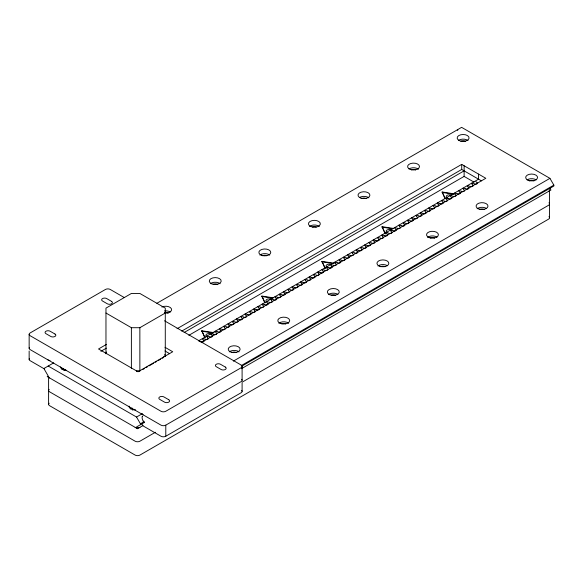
<?xml version="1.0" encoding="UTF-8"?>
<svg xmlns="http://www.w3.org/2000/svg" width="583" height="583" viewBox="0 0 583 583"><rect width="100%" height="100%" fill="white"/><g stroke="black" fill="none" stroke-linecap="round" stroke-linejoin="round"><path stroke-width="0.87" d="M29.15 359.317L29.15 350.988M29.15 348.211L29.15 334.336M48.6 404.31L48.6 376.56M242.098 366.394L242.098 380.269M549.536 217.78L549.536 190.029M53.702 362.852L44.286 368.288L44.286 369.214L48.192 375.977L47.194 376.56L137.53 428.709L143.039 425.532M156.863 303.291L461.612 127.349L549.944 178.347L553.85 185.11L553.85 186.035L242.011 366.073M106.412 344.422L98.527 348.977L138.025 371.779L172.721 351.753L164.974 347.279M105.968 313.027L131.386 327.704L139.862 327.704L165.281 313.027M100.895 351.309L106.412 348.124M177.035 328.732L461.714 164.377L485.807 178.289L201.128 342.644M181.765 331.093L461.714 169.464L481.456 180.861M184.141 332.499L464.119 170.855M188.87 335.312L464.119 176.401L473.994 182.107M142.944 369.403L144.482 368.514M146.02 367.625L147.565 366.736M149.102 365.847L153.723 363.18M155.267 362.291L156.805 361.402M158.343 360.513L160.653 359.179M162.198 358.29L163.736 357.401M198.606 340.815L478.556 179.185L478.556 174.098M48.192 366.029L136.524 417.034L142.041 413.85M233.382 361.11L549.944 178.347M140.43 424.723L140.43 423.797L144.365 421.524M241.224 365.599L553.85 185.11M144.365 422.449L136.524 426.975L137.53 428.709M241.471 368.696L550.942 190.029L549.944 188.294M29.427 347.432A3.396 1.96 0 0 0 30.148 349.603L160.981 425.138A3.396 1.96 0 0 0 165.791 425.138L241.1 381.654A3.396 1.96 0 0 0 241.668 379.314M155.406 432.265L139.927 441.2A3.396 1.96 0 0 1 135.125 441.2L49.591 391.82A3.396 1.96 0 0 1 49.198 389.32M242.083 382.222L548.545 205.289A3.396 1.96 0 0 0 548.938 202.789M142.565 423.593A3.396 1.96 0 0 0 143.134 425.933L160.981 436.237A3.396 1.96 0 0 0 165.791 436.237L241.1 392.76A3.396 1.96 0 0 0 241.668 390.421M136.473 371.182L139.862 371.182L139.862 327.704M444.967 198.49L442.162 191.982L454.565 193.899M442.162 192.441L453.683 194.226M385.246 233.972L382.076 226.67L393.591 228.456M382.076 227.137L392.709 228.784M325.154 268.661L321.984 261.366L334.38 263.283M321.984 261.825L333.505 263.611M264.704 302.57L261.891 296.055L273.412 297.84M261.891 296.521L272.531 298.168M204.976 338.045L201.805 330.75L214.201 332.667M201.805 331.21L213.32 332.995M199.08 341.142L200.705 341.638M444.21 201.048L441.623 200.516L442.337 201.893M363.041 247.913L360.454 247.374L361.168 248.752M320.322 272.574L317.706 272.05L318.449 273.42M277.603 297.243L275.008 296.703L275.73 298.081M452.751 196.114L450.134 195.596L450.878 196.959M448.48 198.584L445.893 198.045L446.607 199.422M401.49 225.716L398.903 225.176L399.617 226.554M367.312 245.443L364.725 244.911L365.439 246.288M328.863 267.641L326.247 267.123L326.99 268.486M324.593 270.111L322.005 269.572L322.72 270.949M286.144 292.309L283.527 291.784L284.271 293.147M281.873 294.772L279.286 294.233L280 295.617M234.883 321.903L232.289 321.364L233.011 322.749M204.976 339.168L202.359 338.643L203.103 340.013M457.028 193.651L454.412 193.126L455.155 194.496M405.761 223.245L403.174 222.713L403.888 224.091M375.86 240.509L373.244 239.992L373.987 241.355M371.582 242.98L368.966 242.455L369.709 243.818M333.141 265.178L330.525 264.653L331.268 266.023M294.692 287.375L292.076 286.851L292.819 288.221M290.421 289.838L287.798 289.321L288.541 290.684M251.973 312.036L249.378 311.504L250.1 312.882M209.253 336.704L206.63 336.18L207.373 337.542M465.569 188.717L462.982 188.178L463.696 189.562M461.299 191.18L458.683 190.663L459.426 192.026M422.85 213.378L420.263 212.846L420.977 214.223M410.031 220.782L407.444 220.243L408.158 221.62M384.401 235.576L381.814 235.044L382.528 236.421M380.131 238.046L377.514 237.521L378.258 238.892M341.682 260.244L339.095 259.705L339.809 261.089M337.411 262.707L334.795 262.19L335.538 263.552M260.514 307.103L257.926 306.571L258.641 307.948M256.243 309.573L253.627 309.048L254.37 310.418M239.154 319.44L236.567 318.901L237.281 320.278M217.794 331.771L215.207 331.231L215.921 332.616M213.524 334.234L210.908 333.716L211.651 335.079M469.84 186.254L467.253 185.715L467.967 187.092M431.391 208.452L428.804 207.912L429.518 209.29M427.12 210.915L424.533 210.376L425.247 211.76M414.309 218.312L411.693 217.794L412.429 219.157M388.672 233.113L386.084 232.573L386.799 233.958M358.771 250.377L356.177 249.837L356.898 251.222M350.223 255.31L347.636 254.771L348.35 256.156M345.952 257.773L343.365 257.241L344.079 258.619M307.503 279.971L304.916 279.439L305.63 280.817M298.962 284.905L296.368 284.373L297.09 285.75M264.784 304.639L262.197 304.1L262.911 305.485M243.424 316.97L240.837 316.431L241.551 317.815M226.335 326.837L223.748 326.298L224.462 327.682M222.065 329.3L219.478 328.768L220.192 330.146M474.117 183.783L471.523 183.244L472.237 184.629M439.939 203.518L437.345 202.979L438.066 204.356M435.669 205.981L433.074 205.442L433.796 206.827M418.579 215.848L415.985 215.309L416.707 216.694M397.22 228.179L394.625 227.64L395.347 229.024M392.949 230.649L390.355 230.11L391.069 231.487M354.5 252.847L351.906 252.308L352.628 253.685M316.052 275.045L313.435 274.52L314.179 275.883M311.781 277.508L309.187 276.969L309.901 278.353M303.233 282.442L300.646 281.902L301.36 283.287M273.332 299.706L270.738 299.166L271.459 300.551M269.055 302.169L266.467 301.637L267.182 303.014M247.695 314.507L245.108 313.967L245.822 315.345M230.613 324.367L228.019 323.835L228.733 325.212M124.39 297.621L110.267 289.467A3.396 1.96 0 0 0 105.457 289.467L30.148 332.944A3.396 1.96 0 0 0 30.148 335.721L160.981 411.263A3.396 1.96 0 0 0 165.791 411.263L241.1 367.778A3.396 1.96 0 0 0 241.1 365.002L164.53 320.796M164.974 350.981L169.624 353.662M44.643 369.075L30.148 360.702A3.396 1.96 0 0 1 29.427 358.538M476.5 182.151L475.91 181.481M143.134 421.079L144.037 422.639M136.524 417.034L140.43 423.797M442.162 191.982L445.332 198.818M382.076 226.67L385.246 233.506M321.984 261.366L325.154 268.202M261.891 296.055L265.068 302.89M201.805 330.75L204.976 337.586M464.119 165.761L464.119 176.401M461.714 164.377L461.714 169.464M457.706 129.601L457.706 130.526M442.417 192.528L442.417 192.988M382.324 227.217L382.324 227.683M322.239 261.913L322.239 262.372M262.146 296.609L262.146 297.068M242.098 383.046L242.098 391.368M202.053 331.297L202.053 331.763M165.791 425.138L165.791 436.237M165.281 356.512L165.281 308.137L139.862 293.46L131.386 293.46L105.968 308.137L105.968 353.794M131.386 327.704L131.386 368.463M140.146 370.322A2.31 1.334 0 0 1 136.393 370.737M164.639 354.595A2.31 1.334 0 0 1 163.779 356.679M106.361 353.32A2.31 1.334 0 0 1 106.361 352.03M548.938 216.665A3.396 1.96 0 0 1 548.545 219.164L139.927 455.075A3.396 1.96 0 0 1 135.125 455.075L49.591 405.695A3.396 1.96 0 0 1 49.198 403.196M139.927 427.324A3.396 1.96 0 0 1 135.125 427.324M49.591 377.944A3.396 1.96 0 0 1 48.615 376.756M549.521 189.825A3.396 1.96 0 0 1 548.545 191.413M206.972 336.683A3.061 1.764 0 0 1 206.768 334.081A3.061 1.764 0 0 1 211.279 334.197M266.671 301.768A3.061 1.764 0 0 1 266.963 299.334A3.061 1.764 0 0 1 271.19 299.385M327.15 267.298A3.061 1.764 0 0 1 326.954 264.697A3.061 1.764 0 0 1 331.465 264.813M386.857 232.384A3.061 1.764 0 0 1 387.141 229.95A3.061 1.764 0 0 1 391.368 230.001M447.336 197.914A3.061 1.764 0 0 1 447.037 195.371A3.061 1.764 0 0 1 451.453 195.312M61.951 369.323A5.947 3.432 0 0 1 63.634 368.522M66.52 370.336A5.947 3.432 0 0 1 60.574 366.896M164.45 310.921A5.947 3.432 0 0 1 170.236 312.08M161.855 307.022A5.947 3.432 0 0 1 171.438 308.822A5.947 3.432 0 0 1 164.45 313.02M210.339 283.717A5.947 3.432 0 0 1 220.141 283.717M259.916 255.092A5.947 3.432 0 0 1 269.718 255.092M309.493 226.474A5.947 3.432 0 0 1 319.295 226.474M359.398 197.593A5.947 3.432 0 0 1 368.864 197.848M408.975 168.975A5.947 3.432 0 0 1 418.441 169.23M458.544 140.357A5.947 3.432 0 0 1 468.018 140.605M130.454 408.872A5.947 3.432 0 0 1 132.137 408.071M135.635 409.864A5.947 3.432 0 0 1 129.105 406.096M229.272 351.884A5.947 3.432 0 0 1 239.074 351.884M278.842 323.266A5.947 3.432 0 0 1 288.643 323.266M328.418 294.641A5.947 3.432 0 0 1 337.885 294.386M377.995 266.023A5.947 3.432 0 0 1 387.462 265.768M427.565 237.398A5.947 3.432 0 0 1 437.039 237.15M477.142 208.78A5.947 3.432 0 0 1 486.608 208.525M527.047 179.907A5.947 3.432 0 0 1 536.185 179.907M63.999 370.526A3.061 1.764 0 0 1 65.595 369.841M164.741 312.597A3.061 1.764 0 0 1 168.188 313.282M213.079 284.409A3.061 1.764 0 0 1 217.765 284.664M262.656 255.791A3.061 1.764 0 0 1 266.781 255.682M312.43 227.064A3.061 1.764 0 0 1 316.35 227.064M361.803 198.548A3.061 1.764 0 0 1 366.131 198.548M411.379 169.93A3.061 1.764 0 0 1 415.701 169.93M460.767 141.421A3.061 1.764 0 0 1 465.46 141.421M132.501 410.075A3.061 1.764 0 0 1 134.396 409.346M232.435 352.38A3.061 1.764 0 0 1 236.334 352.584M281.786 323.856A3.061 1.764 0 0 1 285.706 323.856M331.159 295.341A3.061 1.764 0 0 1 335.48 295.341M380.728 266.723A3.061 1.764 0 0 1 385.057 266.723M430.305 238.097A3.061 1.764 0 0 1 434.634 238.097M479.692 209.596A3.061 1.764 0 0 1 484.393 209.596M529.269 180.97A3.061 1.764 0 0 1 533.962 180.97M203.496 340.334A1.756 1.013 0 0 1 203.474 341.755A1.756 1.013 0 0 1 201.018 341.769M207.767 337.87A1.756 1.013 0 0 1 207.745 339.284A1.756 1.013 0 0 1 205.289 339.306M212.044 335.4A1.756 1.013 0 0 1 212.015 336.821A1.756 1.013 0 0 1 209.559 336.836M216.315 332.937A1.756 1.013 0 0 1 216.789 333.753M216.577 334.132A1.756 1.013 0 0 1 213.83 334.372M220.585 330.466A1.756 1.013 0 0 1 221.037 331.384M220.666 331.822A1.756 1.013 0 0 1 218.1 331.902M224.856 328.003A1.756 1.013 0 0 1 225.198 329.111M224.717 329.482A1.756 1.013 0 0 1 222.378 329.439M229.134 325.54A1.756 1.013 0 0 1 229.396 326.735M228.864 327.07A1.756 1.013 0 0 1 226.649 326.968M233.404 323.069A1.756 1.013 0 0 1 233.484 324.425M232.843 324.702A1.756 1.013 0 0 1 230.919 324.505M237.675 320.606A1.756 1.013 0 0 1 237.536 322.086M236.946 322.268A1.756 1.013 0 0 1 235.189 322.035M241.945 318.136A1.756 1.013 0 0 1 241.923 319.557A1.756 1.013 0 0 1 239.46 319.571M246.215 315.673A1.756 1.013 0 0 1 246.194 317.086A1.756 1.013 0 0 1 243.738 317.108M250.493 313.202A1.756 1.013 0 0 1 250.464 314.623A1.756 1.013 0 0 1 248.008 314.638M254.764 310.739A1.756 1.013 0 0 1 254.618 312.218M253.867 312.43A1.756 1.013 0 0 1 252.279 312.175M259.034 308.269A1.756 1.013 0 0 1 259.435 309.289M259.114 309.624A1.756 1.013 0 0 1 258.626 309.857M257.963 309.981A1.756 1.013 0 0 1 256.549 309.704M263.305 305.805A1.756 1.013 0 0 1 263.647 306.913M263.283 307.226A1.756 1.013 0 0 1 260.82 307.241M267.575 303.342A1.756 1.013 0 0 1 267.757 304.618M267.305 304.873A1.756 1.013 0 0 1 265.097 304.771M271.853 300.872A1.756 1.013 0 0 1 271.824 302.293A1.756 1.013 0 0 1 269.368 302.307M276.123 298.409A1.756 1.013 0 0 1 276.094 299.822A1.756 1.013 0 0 1 273.638 299.837M280.394 295.938A1.756 1.013 0 0 1 280.736 297.046M280.124 297.476A1.756 1.013 0 0 1 277.909 297.374M284.664 293.475A1.756 1.013 0 0 1 284.934 294.67M284.256 295.064A1.756 1.013 0 0 1 282.187 294.911M288.935 291.004A1.756 1.013 0 0 1 289.015 292.36M288.213 292.673A1.756 1.013 0 0 1 286.457 292.44M293.213 288.541A1.756 1.013 0 0 1 293.067 290.021M292.316 290.232A1.756 1.013 0 0 1 290.728 289.977M297.483 286.071A1.756 1.013 0 0 1 296.922 287.703M296.412 287.783A1.756 1.013 0 0 1 294.998 287.506M301.754 283.608A1.756 1.013 0 0 1 301.732 285.029A1.756 1.013 0 0 1 299.268 285.043M306.024 281.144A1.756 1.013 0 0 1 306.002 282.558A1.756 1.013 0 0 1 303.546 282.573M310.302 278.674A1.756 1.013 0 0 1 310.746 279.592M310.477 279.957A1.756 1.013 0 0 1 307.817 280.11M314.572 276.211A1.756 1.013 0 0 1 314.973 277.224M314.543 277.625A1.756 1.013 0 0 1 312.087 277.639M318.843 273.74A1.756 1.013 0 0 1 319.185 274.848M318.573 275.278A1.756 1.013 0 0 1 316.358 275.176M323.113 271.277A1.756 1.013 0 0 1 323.288 272.553M322.705 272.866A1.756 1.013 0 0 1 320.628 272.713M327.384 268.807A1.756 1.013 0 0 1 327.362 270.228M326.823 270.439A1.756 1.013 0 0 1 324.906 270.242M331.661 266.344A1.756 1.013 0 0 1 331.632 267.765A1.756 1.013 0 0 1 329.176 267.779M335.932 263.873A1.756 1.013 0 0 1 335.903 265.294A1.756 1.013 0 0 1 333.447 265.309M340.202 261.41A1.756 1.013 0 0 1 340.173 262.831A1.756 1.013 0 0 1 337.717 262.846M344.473 258.947A1.756 1.013 0 0 1 344.954 259.756M344.815 260.054A1.756 1.013 0 0 1 341.988 260.375M348.743 256.476A1.756 1.013 0 0 1 349.195 257.394M348.925 257.759A1.756 1.013 0 0 1 346.266 257.912M353.021 254.013A1.756 1.013 0 0 1 353.422 255.026M352.992 255.427A1.756 1.013 0 0 1 352.453 255.638M351.768 255.726A1.756 1.013 0 0 1 350.536 255.441M357.292 251.543A1.756 1.013 0 0 1 357.554 252.738M357.146 253.022A1.756 1.013 0 0 1 354.807 252.978M361.562 249.079A1.756 1.013 0 0 1 361.642 250.428M361.154 250.668A1.756 1.013 0 0 1 359.077 250.515M365.832 246.609A1.756 1.013 0 0 1 365.811 248.03A1.756 1.013 0 0 1 363.347 248.045M370.103 244.146A1.756 1.013 0 0 1 370.081 245.567A1.756 1.013 0 0 1 367.625 245.581M374.381 241.675A1.756 1.013 0 0 1 374.352 243.096A1.756 1.013 0 0 1 371.896 243.111M378.651 239.212A1.756 1.013 0 0 1 378.826 240.488M378.09 240.845A1.756 1.013 0 0 1 376.166 240.648M382.922 236.749A1.756 1.013 0 0 1 382.9 238.163M382.2 238.411A1.756 1.013 0 0 1 380.437 238.177M387.192 234.279A1.756 1.013 0 0 1 387.644 235.197M387.374 235.561A1.756 1.013 0 0 1 386.923 235.816M386.296 235.969A1.756 1.013 0 0 1 384.714 235.714M391.463 231.815A1.756 1.013 0 0 1 391.805 232.923M391.441 233.229A1.756 1.013 0 0 1 388.985 233.244M395.74 229.345A1.756 1.013 0 0 1 396.003 230.54M395.595 230.824A1.756 1.013 0 0 1 393.255 230.781M400.011 226.882A1.756 1.013 0 0 1 400.091 228.23M399.603 228.47A1.756 1.013 0 0 1 397.526 228.317M404.281 224.411A1.756 1.013 0 0 1 404.259 225.832A1.756 1.013 0 0 1 401.796 225.847M408.552 221.948A1.756 1.013 0 0 1 408.96 222.961M408.413 223.427A1.756 1.013 0 0 1 406.074 223.384M412.83 219.478A1.756 1.013 0 0 1 413.092 220.68M412.414 221.066A1.756 1.013 0 0 1 410.345 220.913M417.1 217.014A1.756 1.013 0 0 1 417.18 218.37M416.539 218.647A1.756 1.013 0 0 1 414.615 218.45M421.371 214.551A1.756 1.013 0 0 1 421.232 216.031M420.642 216.213A1.756 1.013 0 0 1 418.885 215.98M425.641 212.081A1.756 1.013 0 0 1 425.619 213.502A1.756 1.013 0 0 1 423.156 213.516M429.911 209.618A1.756 1.013 0 0 1 429.89 211.031A1.756 1.013 0 0 1 427.434 211.046M434.189 207.147A1.756 1.013 0 0 1 434.16 208.568A1.756 1.013 0 0 1 431.704 208.583M438.46 204.684A1.756 1.013 0 0 1 438.933 205.5M438.722 205.879A1.756 1.013 0 0 1 435.975 206.12M442.73 202.214A1.756 1.013 0 0 1 443.182 203.132M442.81 203.569A1.756 1.013 0 0 1 440.245 203.649M447.001 199.75A1.756 1.013 0 0 1 447.343 200.858M446.862 201.23A1.756 1.013 0 0 1 444.516 201.186M451.271 197.28A1.756 1.013 0 0 1 451.541 198.482M451.002 198.818A1.756 1.013 0 0 1 448.793 198.716M455.549 194.817A1.756 1.013 0 0 1 455.629 196.172M454.98 196.449A1.756 1.013 0 0 1 453.064 196.252M459.819 192.354A1.756 1.013 0 0 1 459.674 193.833M459.091 194.015A1.756 1.013 0 0 1 457.334 193.782M464.09 189.883A1.756 1.013 0 0 1 464.068 191.304A1.756 1.013 0 0 1 461.605 191.319M468.36 187.42A1.756 1.013 0 0 1 468.338 188.834A1.756 1.013 0 0 1 465.883 188.848M472.631 184.949A1.756 1.013 0 0 1 472.609 186.371A1.756 1.013 0 0 1 470.153 186.385M476.909 182.486A1.756 1.013 0 0 1 476.879 183.9A1.756 1.013 0 0 1 474.424 183.922M143.134 414.834A3.396 1.96 0 0 1 142.157 413.646M143.229 421.013A5.422 4.431 60 0 1 142.23 416.379M142.376 416.444A2.623 2.143 60 0 1 142.551 416.102M50.043 360.469A3.396 1.96 0 0 1 47.995 359.9M111.528 301.367L106.718 298.591A2.973 1.72 0 0 0 102.513 298.591A2.973 1.72 0 0 0 102.513 301.017L107.323 303.794A2.973 1.72 0 0 0 111.528 303.794A2.973 1.72 0 0 0 111.528 301.367M225.3 367.05L220.491 364.273A2.973 1.72 0 0 0 216.286 364.273A2.973 1.72 0 0 0 216.286 366.7L221.088 369.476A2.973 1.72 0 0 0 225.3 369.476A2.973 1.72 0 0 0 225.3 367.05M54.962 334.023L50.153 331.246A2.973 1.72 0 0 0 45.948 331.246A2.973 1.72 0 0 0 45.948 333.673L50.757 336.449A2.973 1.72 0 0 0 54.962 336.449A2.973 1.72 0 0 0 54.962 334.023M168.735 399.705L163.925 396.936A2.973 1.72 0 0 0 159.72 396.936A2.973 1.72 0 0 0 159.72 399.362L164.53 402.139A2.973 1.72 0 0 0 168.735 402.139A2.973 1.72 0 0 0 168.735 399.705M211.753 283.819A5.947 3.432 0 0 0 221.161 281.392A5.947 3.432 0 0 0 212.817 277.902A5.947 3.432 0 0 0 211.753 283.819M261.84 255.39A5.947 3.432 0 0 0 270.767 252.417A5.947 3.432 0 0 0 261.84 249.437A5.947 3.432 0 0 0 261.84 255.39M310.899 226.576A5.947 3.432 0 0 0 320.307 224.149A5.947 3.432 0 0 0 311.963 220.658A5.947 3.432 0 0 0 310.899 226.576M360.994 198.147A5.947 3.432 0 0 0 369.913 195.174A5.947 3.432 0 0 0 360.994 192.201A5.947 3.432 0 0 0 360.994 198.147M410.563 169.522A5.947 3.432 0 0 0 419.49 166.549A5.947 3.432 0 0 0 410.563 163.575A5.947 3.432 0 0 0 410.563 169.522M459.623 140.707A5.947 3.432 0 0 0 469.031 138.28A5.947 3.432 0 0 0 460.687 134.79A5.947 3.432 0 0 0 459.623 140.707M231.196 352.183A5.947 3.432 0 0 0 240.123 349.21A5.947 3.432 0 0 0 231.196 346.229A5.947 3.432 0 0 0 231.196 352.183M280.773 323.558A5.947 3.432 0 0 0 289.693 320.584A5.947 3.432 0 0 0 280.773 317.611A5.947 3.432 0 0 0 280.773 323.558M329.832 294.743A5.947 3.432 0 0 0 339.233 292.316A5.947 3.432 0 0 0 330.896 288.825A5.947 3.432 0 0 0 329.832 294.743M379.402 266.125A5.947 3.432 0 0 0 388.81 263.698A5.947 3.432 0 0 0 380.466 260.207A5.947 3.432 0 0 0 379.402 266.125M429.496 237.696A5.947 3.432 0 0 0 438.416 234.723A5.947 3.432 0 0 0 429.496 231.75A5.947 3.432 0 0 0 429.496 237.696M479.066 209.071A5.947 3.432 0 0 0 487.993 206.098A5.947 3.432 0 0 0 479.066 203.124A5.947 3.432 0 0 0 479.066 209.071M528.125 180.256A5.947 3.432 0 0 0 537.533 177.83A5.947 3.432 0 0 0 529.189 174.346A5.947 3.432 0 0 0 528.125 180.256"/></g></svg>
